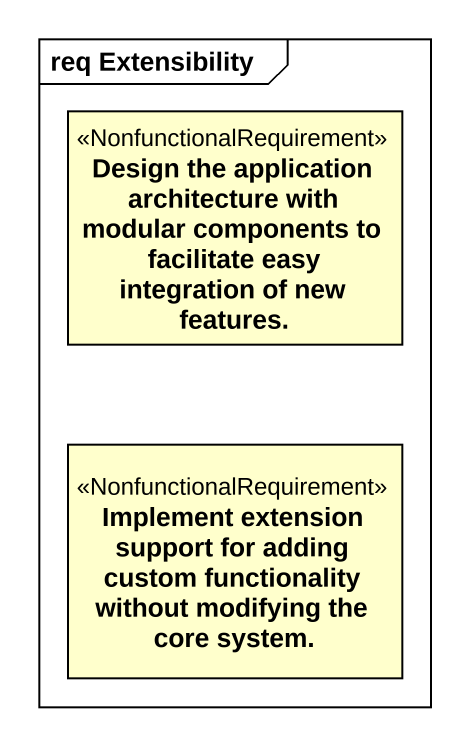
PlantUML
@startuml
mainframe req Extensibility
hide circle
hide empty members
class "Design the application architecture with modular components to facilitate easy integration of new features." as Design_the_application <<NonfunctionalRequirement>>
class "Implement extension support for adding custom functionality without modifying the core system." as Implement_extension_support <<NonfunctionalRequirement>>
@enduml
